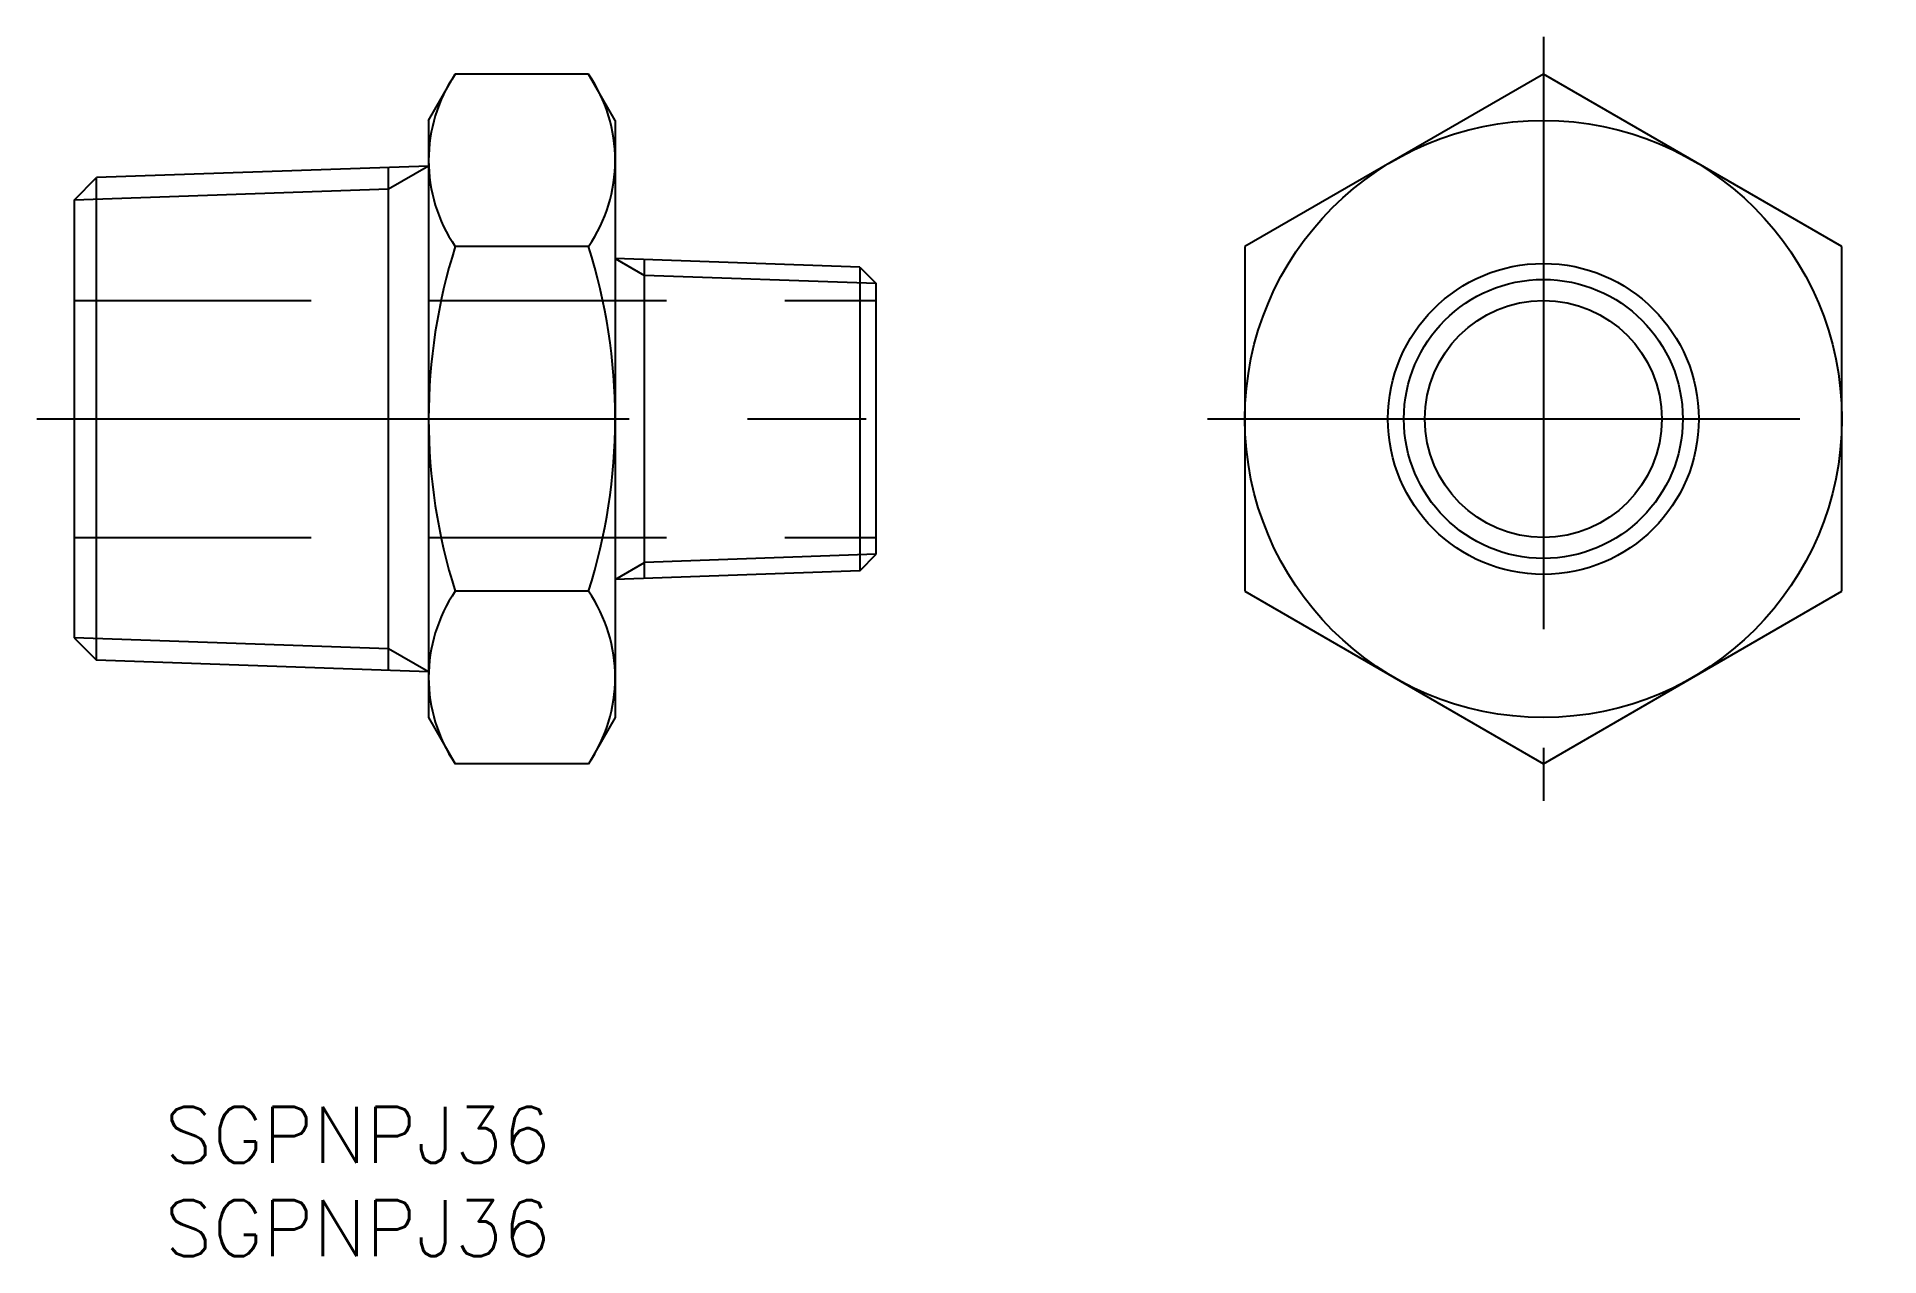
# Model space of a CAD drawing. Extents: x -80.8 to 18, y -44.9 to 20.5.
import ezdxf

# ---------------------------------------------------------------- set-up
doc = ezdxf.new("R2010")
doc.units = 0
doc.linetypes.add('CENTER', pattern=[50.8, 31.75, -6.35, 6.35, -6.35])
doc.linetypes.add('DASHED', pattern=[19.05, 12.7, -6.35])
doc.layers.get('0').update_dxf_attribs({"linetype": 'CONTINUOUS'})
doc.layers.add('CENTER', color=1, linetype='CENTER')
doc.styles.get("Standard").update_dxf_attribs({"font": 'txt.shx', "height": 3, "bigfont": 'bigfont.shx'})

msp = doc.modelspace()

# ---------------------------------------------------------------- linework, layer by layer
at = {"color": 7, "linetype": 'CONTINUOUS'}
for p, q in [((-59.759, 16), (-58.33, 18.475)), ((-51.188, 18.475), (-58.33, 18.475)), ((-49.759, 16), (-51.188, 18.475)), ((0, 18.475), (-16, 9.238)), ((16, 9.238), (0, 18.475)), ((-59.759, 16), (-59.759, -16)), ((-49.759, 16), (-49.759, -16)), ((-78.759, 11.726), (-77.555, 12.93)), ((-59.759, 13.551), (-77.555, 12.93)), ((-77.555, -12.93), (-77.555, 12.93)), ((-61.901, -13.476), (-61.901, 13.476)), ((-78.759, 11.726), (-78.759, -11.726)), ((-59.759, 11.258), (-59.759, 7.506)), ((-51.188, 9.238), (-58.33, 9.238)), ((-16, 9.238), (-16, -9.238)), ((16, -9.238), (16, 9.238)), ((-36.646, 8.14), (-49.759, 8.598)), ((-48.181, -8.543), (-48.181, 8.543)), ((-36.646, 8.14), (-36.646, -8.14)), ((-36.646, 8.14), (-35.759, 7.253)), ((-35.759, -7.253), (-35.759, 7.253)), ((-36.646, -8.14), (-35.759, -7.253)), ((-36.646, -8.14), (-49.759, -8.598)), ((-51.188, -9.238), (-58.33, -9.238)), ((-16, -9.238), (0, -18.475)), ((0, -18.475), (16, -9.238)), ((-78.759, -11.726), (-77.555, -12.93)), ((-59.759, -13.551), (-77.555, -12.93)), ((-59.759, -16), (-58.33, -18.475)), ((-49.759, -16), (-51.188, -18.475)), ((-51.188, -18.475), (-58.33, -18.475))]:
    msp.add_line(p, q, dxfattribs=at)
at = {"color": 3, "linetype": 'CONTINUOUS'}
for p, q in [((-59.759, 13.551), (-61.901, 12.314)), ((-61.901, 12.314), (-78.759, 11.726)), ((-49.759, 8.598), (-48.181, 7.687)), ((-35.759, 7.253), (-48.181, 7.687)), ((-49.759, -8.598), (-48.181, -7.687)), ((-35.759, -7.253), (-48.181, -7.687)), ((-61.901, -12.314), (-78.759, -11.726)), ((-59.759, -13.551), (-61.901, -12.314))]:
    msp.add_line(p, q, dxfattribs=at)
at = {"color": 3, "linetype": 'DASHED'}
for p, q in [((-78.759, 6.35), (-35.759, 6.35)), ((-78.759, -6.35), (-35.759, -6.35))]:
    msp.add_line(p, q, dxfattribs=at)
at = {"color": 7, "linetype": 'CONTINUOUS'}
for radius in [16, 8.331, 6.35]:
    msp.add_circle((0, 0), radius, dxfattribs=at)
at = {"color": 3, "linetype": 'CONTINUOUS'}
msp.add_circle((0, 0), 7.475, dxfattribs=at)
at = {"color": 7, "linetype": 'CONTINUOUS'}
for centre, radius, start, end in [((-51.58, 13.856), 8.179, 145.61575, 214.38425), ((-57.937, 13.856), 8.179, 325.61575, 34.38425), ((-29.188, 0), 30.571, 162.41205, 197.58795), ((-80.33, 0), 30.571, 342.41205, 17.58795), ((-51.58, -13.856), 8.179, 145.61575, 214.38425), ((-57.937, -13.856), 8.179, 325.61575, 34.38425)]:
    msp.add_arc(centre, radius, start, end, dxfattribs=at)
at = {"layer": 'CENTER', "color": 1, "linetype": 'CENTER'}
for p, q in [((0, 20.475), (0, -20.475)), ((-80.759, 0), (-33.759, 0)), ((-18, 0), (18, 0))]:
    msp.add_line(p, q, dxfattribs=at)

# ---------------------------------------------------------------- texts
at = {"color": 7, "linetype": 'CONTINUOUS'}
for p in [(-73.913, -39.866), (-73.913, -44.866)]:
    msp.add_text('SGPNPJ36', height=3, dxfattribs=at).set_placement(p)

doc.saveas('drawing.dxf')
